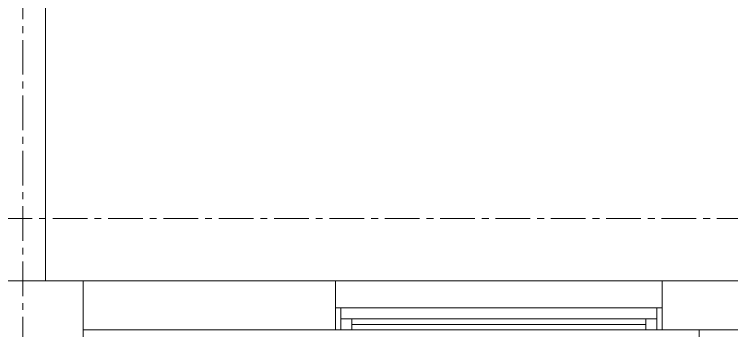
# Model space of a CAD drawing. Header units: millimetres. Extents: x 26027 to 581921, y 7230 to 233891.
# Drawn here: x 487960 to 491252, y 171181 to 172632 of the extents above; entities that cross this region are included whole.
import ezdxf

# ---------------------------------------------------------------- set-up
doc = ezdxf.new("R2010")
doc.units = ezdxf.units.MM
doc.header["$LTSCALE"] = 5
doc.linetypes.add('CENTER', pattern=[50.8, 31.75, -6.35, 6.35, -6.35])
doc.linetypes.add('HIDDEN2', pattern=[0.1875, 0.125, -0.0625])
for name, color, linetype, lineweight in [('Aluminum', 252, 'Continuous', 5), ('Medical Equipment and Furniture', 252, 'Continuous', 0), ('Proj', 252, 'HIDDEN2', 5), ('Structure', 252, 'Continuous', 5), ('Walls', 252, 'Continuous', 5)]:
    doc.layers.add(name, color=color, linetype=linetype, lineweight=lineweight)
doc.layers.add('axes', color=252, linetype='Continuous')

msp = doc.modelspace()

# ---------------------------------------------------------------- linework, layer by layer
at = {"layer": 'Aluminum'}
for p, q in [((490934.2, 171285.3, 0), (489434.2, 171285.3, 0)), ((489459.2, 171285.3, 0), (489459.2, 171185.3, 0)), ((490909.2, 171285.3, 0), (490909.2, 171185.3, 0)), ((490909.2, 171235.3, 0), (489459.2, 171235.3, 0)), ((489509.2, 171235.3, 0), (489509.2, 171185.3, 0)), ((490859.2, 171235.3, 0), (490859.2, 171185.3, 0)), ((489509.2, 171210.3, 0), (490859.2, 171210.3, 0)), ((490934.2, 171185.3, 0), (489434.2, 171185.3, 0))]:
    msp.add_line(p, q, dxfattribs=at)
at = {"layer": 'axes', "linetype": 'CENTER', "lineweight": 0}
for p, q in [((487998.8, 120285.6, 0), (487998.8, 210035.3, 0)), ((544175.8, 171695.3, 2.4), (461277.7, 171695.3, 2.4))]:
    msp.add_line(p, q, dxfattribs=at)
at = {"layer": 'Medical Equipment and Furniture'}
msp.add_line((491103.8, 169272.8, 0), (491103.8, 171185.3, 0), dxfattribs=at)
at = {"layer": 'Proj'}
msp.add_line((489434.2, 171410.3, 0), (490934.2, 171410.3, 0), dxfattribs=at)
at = {"layer": 'Structure', "elevation": 0}
msp.add_lwpolyline([(487746.7, 170880.3), (488276.7, 170880.3), (488276.7, 171410.3), (487746.7, 171410.3)], close=True, dxfattribs=at)
at = {"layer": 'Walls'}
for p, q in [((488103.8, 171410.3, 2.4), (488103.8, 176540.3, 2.4)), ((489434.2, 171410.3, 0), (488276.7, 171410.3, 0)), ((489434.2, 171185.3, 0), (489434.2, 171410.3, 0)), ((492524.2, 171410.3, 0), (490934.2, 171410.3, 0)), ((490934.2, 171185.3, 0), (490934.2, 171410.3, 0)), ((489434.2, 171185.3, 0), (488276.7, 171185.3, 0)), ((491347.1, 171185.3, 0), (490934.2, 171185.3, 0))]:
    msp.add_line(p, q, dxfattribs=at)

doc.saveas('drawing.dxf')
